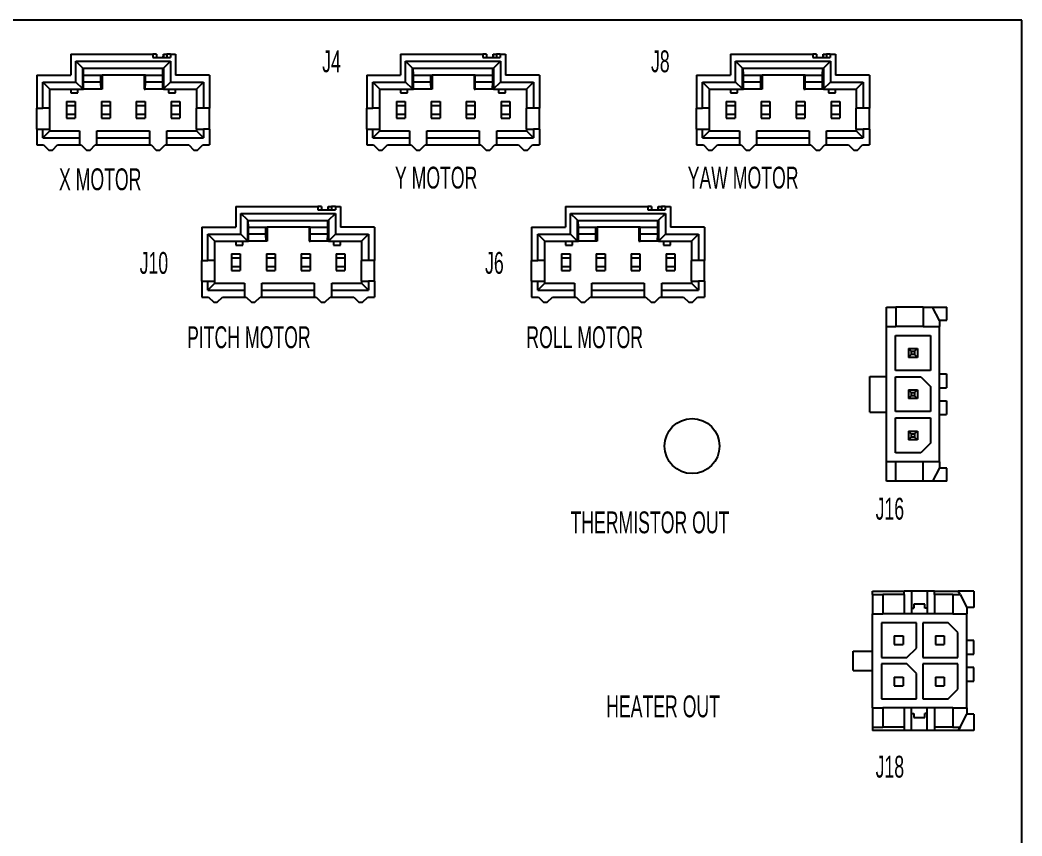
# Model space of a CAD drawing. Header units: millimetres. Extents: x 136 to 282, y 74 to 207.
# Drawn here: x 208.8 to 281.7, y 147.3 to 206.7 of the extents above; entities that cross this region are included whole.
import ezdxf

# ---------------------------------------------------------------- set-up
doc = ezdxf.new("R2010")
doc.units = ezdxf.units.MM
doc.styles.add('SLDTEXTSTYLE0', font='TXT', dxfattribs={"width": 0.605})

msp = doc.modelspace()

# ---------------------------------------------------------------- linework, layer by layer
at = {"color": 7, "linetype": 'Continuous', "lineweight": 25}
for p, q in [((281.69, 206.664), (141.99, 206.664)), ((281.69, 79.664), (281.69, 206.664)), ((212.49, 204.184), (212.49, 202.664)), ((212.49, 204.184), (218.47, 204.184)), ((218.47, 204.184), (218.47, 203.934)), ((218.738, 204.184), (218.47, 204.184)), ((218.738, 204.184), (218.738, 203.934)), ((219.222, 203.934), (219.229, 204.184)), ((219.229, 204.184), (219.229, 203.934)), ((219.229, 204.184), (219.472, 204.184)), ((219.472, 204.184), (219.472, 203.934)), ((219.74, 204.184), (219.472, 204.184)), ((219.74, 204.184), (219.74, 203.934)), ((219.74, 204.184), (220.12, 204.184)), ((220.12, 204.184), (220.12, 202.664)), ((236.49, 204.184), (236.49, 202.664)), ((236.49, 204.184), (242.47, 204.184)), ((242.47, 204.184), (242.47, 203.934)), ((242.738, 204.184), (242.47, 204.184)), ((242.738, 204.184), (242.738, 203.934)), ((243.222, 203.934), (243.229, 204.184)), ((243.229, 204.184), (243.229, 203.934)), ((243.229, 204.184), (243.472, 204.184)), ((243.472, 204.184), (243.472, 203.934)), ((243.74, 204.184), (243.472, 204.184)), ((243.74, 204.184), (243.74, 203.934)), ((243.74, 204.184), (244.12, 204.184)), ((244.12, 204.184), (244.12, 202.664)), ((260.49, 204.184), (260.49, 202.664)), ((260.49, 204.184), (266.47, 204.184)), ((266.47, 204.184), (266.47, 203.934)), ((266.738, 204.184), (266.47, 204.184)), ((266.738, 204.184), (266.738, 203.934)), ((267.222, 203.934), (267.229, 204.184)), ((267.229, 204.184), (267.229, 203.934)), ((267.229, 204.184), (267.472, 204.184)), ((267.472, 204.184), (267.472, 203.934)), ((267.74, 204.184), (267.472, 204.184)), ((267.74, 204.184), (267.74, 203.934)), ((267.74, 204.184), (268.12, 204.184)), ((268.12, 204.184), (268.12, 202.664)), ((212.854, 203.674), (219.756, 203.674)), ((213.364, 203.173), (212.854, 203.674)), ((212.854, 202.154), (212.854, 203.674)), ((218.47, 203.934), (219.74, 203.934)), ((219.246, 203.173), (219.756, 203.674)), ((219.756, 203.674), (219.756, 202.154)), ((236.854, 203.674), (243.756, 203.674)), ((237.364, 203.173), (236.854, 203.674)), ((236.854, 202.154), (236.854, 203.674)), ((242.47, 203.934), (243.74, 203.934)), ((243.246, 203.173), (243.756, 203.674)), ((243.756, 203.674), (243.756, 202.154)), ((260.854, 203.674), (267.756, 203.674)), ((261.364, 203.173), (260.854, 203.674)), ((260.854, 202.154), (260.854, 203.674)), ((266.47, 203.934), (267.74, 203.934)), ((267.246, 203.173), (267.756, 203.674)), ((267.756, 203.674), (267.756, 202.154)), ((210.02, 202.664), (212.49, 202.664)), ((210.02, 202.664), (210.02, 200.254)), ((213.364, 203.164), (213.364, 203.173)), ((213.364, 201.653), (213.364, 203.173)), ((213.364, 203.164), (219.246, 203.164)), ((213.421, 202.664), (213.408, 203.164)), ((213.421, 202.154), (213.421, 202.664)), ((213.421, 202.664), (214.691, 202.664)), ((214.691, 202.154), (214.691, 202.664)), ((214.691, 202.664), (214.78, 202.664)), ((214.78, 202.664), (214.78, 201.644)), ((217.83, 202.664), (214.78, 202.664)), ((217.83, 202.664), (217.83, 201.644)), ((217.919, 202.664), (217.83, 202.664)), ((217.919, 202.154), (217.919, 202.664)), ((217.919, 202.664), (219.189, 202.664)), ((219.189, 202.664), (219.202, 203.164)), ((219.189, 202.154), (219.189, 202.664)), ((219.246, 203.173), (219.246, 203.164)), ((219.246, 203.173), (219.246, 201.653)), ((222.59, 202.664), (220.12, 202.664)), ((222.59, 202.664), (222.59, 200.254)), ((234.02, 202.664), (236.49, 202.664)), ((234.02, 202.664), (234.02, 200.254)), ((237.364, 203.164), (237.364, 203.173)), ((237.364, 201.653), (237.364, 203.173)), ((237.364, 203.164), (243.246, 203.164)), ((237.421, 202.664), (237.408, 203.164)), ((237.421, 202.154), (237.421, 202.664)), ((237.421, 202.664), (238.691, 202.664)), ((238.691, 202.154), (238.691, 202.664)), ((238.691, 202.664), (238.78, 202.664)), ((238.78, 202.664), (238.78, 201.644)), ((241.83, 202.664), (238.78, 202.664)), ((241.83, 202.664), (241.83, 201.644)), ((241.919, 202.664), (241.83, 202.664)), ((241.919, 202.154), (241.919, 202.664)), ((241.919, 202.664), (243.189, 202.664)), ((243.189, 202.664), (243.202, 203.164)), ((243.189, 202.154), (243.189, 202.664)), ((243.246, 203.173), (243.246, 201.653)), ((243.246, 203.173), (243.246, 203.164)), ((246.59, 202.664), (244.12, 202.664)), ((246.59, 202.664), (246.59, 200.254)), ((258.02, 202.664), (258.02, 200.254)), ((258.02, 202.664), (260.49, 202.664)), ((261.364, 203.164), (261.364, 203.173)), ((261.364, 201.653), (261.364, 203.173)), ((261.364, 203.164), (267.246, 203.164)), ((261.421, 202.664), (261.408, 203.164)), ((261.421, 202.154), (261.421, 202.664)), ((261.421, 202.664), (262.691, 202.664)), ((262.691, 202.154), (262.691, 202.664)), ((262.691, 202.664), (262.78, 202.664)), ((262.78, 202.664), (262.78, 201.644)), ((265.83, 202.664), (262.78, 202.664)), ((265.83, 202.664), (265.83, 201.644)), ((265.919, 202.664), (265.83, 202.664)), ((265.919, 202.154), (265.919, 202.664)), ((265.919, 202.664), (267.189, 202.664)), ((267.189, 202.664), (267.202, 203.164)), ((267.189, 202.154), (267.189, 202.664)), ((267.246, 203.173), (267.246, 203.164)), ((267.246, 203.173), (267.246, 201.653)), ((270.59, 202.664), (268.12, 202.664)), ((270.59, 202.664), (270.59, 200.254)), ((210.46, 200.254), (210.46, 202.154)), ((210.97, 201.644), (210.46, 202.154)), ((210.46, 202.154), (212.854, 202.154)), ((213.364, 201.653), (212.854, 202.154)), ((213.43, 201.644), (213.421, 202.154)), ((214.691, 202.154), (213.421, 202.154)), ((214.7, 201.644), (214.691, 202.154)), ((217.91, 201.644), (217.919, 202.154)), ((219.189, 202.154), (217.919, 202.154)), ((219.18, 201.644), (219.189, 202.154)), ((219.246, 201.653), (219.756, 202.154)), ((219.756, 202.154), (222.15, 202.154)), ((221.64, 201.644), (222.15, 202.154)), ((222.15, 202.154), (222.15, 200.254)), ((234.46, 200.254), (234.46, 202.154)), ((234.97, 201.644), (234.46, 202.154)), ((234.46, 202.154), (236.854, 202.154)), ((237.364, 201.653), (236.854, 202.154)), ((237.43, 201.644), (237.421, 202.154)), ((238.691, 202.154), (237.421, 202.154)), ((238.7, 201.644), (238.691, 202.154)), ((241.91, 201.644), (241.919, 202.154)), ((243.189, 202.154), (241.919, 202.154)), ((243.18, 201.644), (243.189, 202.154)), ((243.246, 201.653), (243.756, 202.154)), ((243.756, 202.154), (246.15, 202.154)), ((245.64, 201.644), (246.15, 202.154)), ((246.15, 202.154), (246.15, 200.254)), ((258.46, 202.154), (260.854, 202.154)), ((258.97, 201.644), (258.46, 202.154)), ((258.46, 200.254), (258.46, 202.154)), ((261.364, 201.653), (260.854, 202.154)), ((261.43, 201.644), (261.421, 202.154)), ((262.691, 202.154), (261.421, 202.154)), ((262.7, 201.644), (262.691, 202.154)), ((265.91, 201.644), (265.919, 202.154)), ((267.189, 202.154), (265.919, 202.154)), ((267.18, 201.644), (267.189, 202.154)), ((267.246, 201.653), (267.756, 202.154)), ((267.756, 202.154), (270.15, 202.154)), ((269.64, 201.644), (270.15, 202.154)), ((270.15, 202.154), (270.15, 200.254)), ((210.97, 200.254), (210.97, 201.644)), ((210.97, 201.644), (212.49, 201.644)), ((212.49, 201.644), (213, 201.644)), ((212.49, 201.644), (212.49, 201.364)), ((212.49, 201.364), (213, 201.364)), ((213, 201.644), (213.364, 201.644)), ((213, 201.364), (213, 201.644)), ((213.364, 201.653), (213.364, 201.644)), ((213.364, 201.644), (213.43, 201.644)), ((214.7, 201.644), (213.43, 201.644)), ((214.78, 201.644), (214.7, 201.644)), ((217.83, 201.644), (217.91, 201.644)), ((219.18, 201.644), (217.91, 201.644)), ((219.246, 201.644), (219.18, 201.644)), ((219.246, 201.644), (219.246, 201.653)), ((219.246, 201.644), (219.61, 201.644)), ((219.61, 201.644), (220.12, 201.644)), ((219.61, 201.644), (219.61, 201.364)), ((219.61, 201.364), (220.12, 201.364)), ((220.12, 201.644), (221.64, 201.644)), ((220.12, 201.364), (220.12, 201.644)), ((221.64, 201.644), (221.64, 200.254)), ((234.97, 200.254), (234.97, 201.644)), ((234.97, 201.644), (236.49, 201.644)), ((236.49, 201.644), (237, 201.644)), ((236.49, 201.644), (236.49, 201.364)), ((236.49, 201.364), (237, 201.364)), ((237, 201.644), (237.364, 201.644)), ((237, 201.364), (237, 201.644)), ((237.364, 201.653), (237.364, 201.644)), ((237.364, 201.644), (237.43, 201.644)), ((238.7, 201.644), (237.43, 201.644)), ((238.78, 201.644), (238.7, 201.644)), ((241.83, 201.644), (241.91, 201.644)), ((243.18, 201.644), (241.91, 201.644)), ((243.246, 201.644), (243.18, 201.644)), ((243.246, 201.644), (243.246, 201.653)), ((243.246, 201.644), (243.61, 201.644)), ((243.61, 201.644), (244.12, 201.644)), ((243.61, 201.644), (243.61, 201.364)), ((243.61, 201.364), (244.12, 201.364)), ((244.12, 201.644), (245.64, 201.644)), ((244.12, 201.364), (244.12, 201.644)), ((245.64, 201.644), (245.64, 200.254)), ((258.97, 201.644), (260.49, 201.644)), ((258.97, 200.254), (258.97, 201.644)), ((260.49, 201.644), (261, 201.644)), ((260.49, 201.644), (260.49, 201.364)), ((260.49, 201.364), (261, 201.364)), ((261, 201.644), (261.364, 201.644)), ((261, 201.364), (261, 201.644)), ((261.364, 201.653), (261.364, 201.644)), ((261.364, 201.644), (261.43, 201.644)), ((262.7, 201.644), (261.43, 201.644)), ((262.78, 201.644), (262.7, 201.644)), ((265.83, 201.644), (265.91, 201.644)), ((267.18, 201.644), (265.91, 201.644)), ((267.246, 201.644), (267.18, 201.644)), ((267.246, 201.644), (267.246, 201.653)), ((267.246, 201.644), (267.61, 201.644)), ((267.61, 201.644), (268.12, 201.644)), ((267.61, 201.644), (267.61, 201.364)), ((267.61, 201.364), (268.12, 201.364)), ((268.12, 201.644), (269.64, 201.644)), ((268.12, 201.364), (268.12, 201.644)), ((269.64, 201.644), (269.64, 200.254)), ((212.183, 200.734), (212.818, 200.734)), ((212.183, 200.734), (212.183, 200.444)), ((212.183, 200.444), (212.183, 199.804)), ((212.183, 200.444), (212.818, 200.444)), ((212.818, 200.734), (212.818, 200.444)), ((212.818, 200.444), (212.818, 199.804)), ((214.723, 200.734), (215.358, 200.734)), ((214.723, 200.734), (214.723, 200.444)), ((214.723, 200.444), (214.723, 199.804)), ((214.723, 200.444), (215.358, 200.444)), ((215.358, 200.734), (215.358, 200.444)), ((215.358, 200.444), (215.358, 199.804)), ((217.263, 200.734), (217.898, 200.734)), ((217.263, 200.734), (217.263, 200.444)), ((217.263, 200.444), (217.898, 200.444)), ((217.263, 200.444), (217.263, 199.804)), ((217.898, 200.734), (217.898, 200.444)), ((217.898, 200.444), (217.898, 199.804)), ((219.803, 200.734), (220.438, 200.734)), ((219.803, 200.734), (219.803, 200.444)), ((219.803, 200.444), (220.438, 200.444)), ((219.803, 200.444), (219.803, 199.804)), ((220.438, 200.734), (220.438, 200.444)), ((220.438, 200.444), (220.438, 199.804)), ((236.183, 200.734), (236.818, 200.734)), ((236.183, 200.734), (236.183, 200.444)), ((236.183, 200.444), (236.183, 199.804)), ((236.183, 200.444), (236.818, 200.444)), ((236.818, 200.734), (236.818, 200.444)), ((236.818, 200.444), (236.818, 199.804)), ((238.723, 200.734), (239.358, 200.734)), ((238.723, 200.734), (238.723, 200.444)), ((238.723, 200.444), (239.358, 200.444)), ((238.723, 200.444), (238.723, 199.804)), ((239.358, 200.734), (239.358, 200.444)), ((239.358, 200.444), (239.358, 199.804)), ((241.263, 200.734), (241.898, 200.734)), ((241.263, 200.734), (241.263, 200.444)), ((241.263, 200.444), (241.263, 199.804)), ((241.263, 200.444), (241.898, 200.444)), ((241.898, 200.734), (241.898, 200.444)), ((241.898, 200.444), (241.898, 199.804)), ((243.803, 200.734), (244.438, 200.734)), ((243.803, 200.734), (243.803, 200.444)), ((243.803, 200.444), (243.803, 199.804)), ((243.803, 200.444), (244.438, 200.444)), ((244.438, 200.734), (244.438, 200.444)), ((244.438, 200.444), (244.438, 199.804)), ((260.183, 200.734), (260.818, 200.734)), ((260.183, 200.734), (260.183, 200.444)), ((260.183, 200.444), (260.183, 199.804)), ((260.183, 200.444), (260.818, 200.444)), ((260.818, 200.734), (260.818, 200.444)), ((260.818, 200.444), (260.818, 199.804)), ((262.723, 200.734), (263.358, 200.734)), ((262.723, 200.734), (262.723, 200.444)), ((262.723, 200.444), (262.723, 199.804)), ((262.723, 200.444), (263.358, 200.444)), ((263.358, 200.734), (263.358, 200.444)), ((263.358, 200.444), (263.358, 199.804)), ((265.263, 200.734), (265.898, 200.734)), ((265.263, 200.734), (265.263, 200.444)), ((265.263, 200.444), (265.263, 199.804)), ((265.263, 200.444), (265.898, 200.444)), ((265.898, 200.734), (265.898, 200.444)), ((265.898, 200.444), (265.898, 199.804)), ((267.803, 200.734), (268.438, 200.734)), ((267.803, 200.734), (267.803, 200.444)), ((267.803, 200.444), (267.803, 199.804)), ((267.803, 200.444), (268.438, 200.444)), ((268.438, 200.734), (268.438, 200.444)), ((268.438, 200.444), (268.438, 199.804)), ((210.02, 200.254), (210.46, 200.254)), ((210.02, 198.734), (210.02, 200.254)), ((210.97, 200.254), (210.46, 200.254)), ((210.97, 198.734), (210.97, 200.254)), ((212.183, 199.804), (212.818, 199.804)), ((212.183, 199.804), (212.183, 199.515)), ((212.818, 199.804), (212.818, 199.515)), ((214.723, 199.804), (215.358, 199.804)), ((214.723, 199.804), (214.723, 199.515)), ((215.358, 199.804), (215.358, 199.515)), ((217.263, 199.804), (217.898, 199.804)), ((217.263, 199.804), (217.263, 199.515)), ((217.898, 199.804), (217.898, 199.515)), ((219.803, 199.804), (220.438, 199.804)), ((219.803, 199.804), (219.803, 199.515)), ((220.438, 199.804), (220.438, 199.515)), ((222.15, 200.254), (221.64, 200.254)), ((221.64, 198.734), (221.64, 200.254)), ((222.59, 200.254), (222.15, 200.254)), ((222.59, 198.734), (222.59, 200.254)), ((234.02, 200.254), (234.46, 200.254)), ((234.02, 198.734), (234.02, 200.254)), ((234.97, 200.254), (234.46, 200.254)), ((234.97, 198.734), (234.97, 200.254)), ((236.183, 199.804), (236.818, 199.804)), ((236.183, 199.804), (236.183, 199.515)), ((236.818, 199.804), (236.818, 199.515)), ((238.723, 199.804), (239.358, 199.804)), ((238.723, 199.804), (238.723, 199.515)), ((239.358, 199.804), (239.358, 199.515)), ((241.263, 199.804), (241.898, 199.804)), ((241.263, 199.804), (241.263, 199.515)), ((241.898, 199.804), (241.898, 199.515)), ((243.803, 199.804), (244.438, 199.804)), ((243.803, 199.804), (243.803, 199.515)), ((244.438, 199.804), (244.438, 199.515)), ((246.15, 200.254), (245.64, 200.254)), ((245.64, 198.734), (245.64, 200.254)), ((246.59, 200.254), (246.15, 200.254)), ((246.59, 198.734), (246.59, 200.254)), ((258.02, 200.254), (258.46, 200.254)), ((258.02, 198.734), (258.02, 200.254)), ((258.97, 200.254), (258.46, 200.254)), ((258.97, 198.734), (258.97, 200.254)), ((260.183, 199.804), (260.818, 199.804)), ((260.183, 199.804), (260.183, 199.515)), ((260.818, 199.804), (260.818, 199.515)), ((262.723, 199.804), (263.358, 199.804)), ((262.723, 199.804), (262.723, 199.515)), ((263.358, 199.804), (263.358, 199.515)), ((265.263, 199.804), (265.898, 199.804)), ((265.263, 199.804), (265.263, 199.515)), ((265.898, 199.804), (265.898, 199.515)), ((267.803, 199.804), (268.438, 199.804)), ((267.803, 199.804), (267.803, 199.515)), ((268.438, 199.804), (268.438, 199.515)), ((270.15, 200.254), (269.64, 200.254)), ((269.64, 198.734), (269.64, 200.254)), ((270.59, 200.254), (270.15, 200.254)), ((270.59, 198.734), (270.59, 200.254)), ((212.183, 199.515), (212.818, 199.515)), ((214.723, 199.515), (215.358, 199.515)), ((217.263, 199.515), (217.898, 199.515)), ((219.803, 199.515), (220.438, 199.515)), ((236.183, 199.515), (236.818, 199.515)), ((238.723, 199.515), (239.358, 199.515)), ((241.263, 199.515), (241.898, 199.515)), ((243.803, 199.515), (244.438, 199.515)), ((260.183, 199.515), (260.818, 199.515)), ((262.723, 199.515), (263.358, 199.515)), ((265.263, 199.515), (265.898, 199.515)), ((267.803, 199.515), (268.438, 199.515)), ((210.02, 198.734), (210.46, 198.734)), ((210.02, 198.734), (210.02, 197.584)), ((210.46, 198.734), (210.97, 198.734)), ((210.46, 198.094), (210.46, 198.734)), ((210.97, 198.604), (210.46, 198.094)), ((210.97, 198.604), (210.97, 198.734)), ((210.97, 198.604), (213.13, 198.604)), ((213.13, 198.604), (213.13, 198.094)), ((214.4, 198.094), (214.4, 198.604)), ((214.4, 198.604), (218.21, 198.604)), ((218.21, 198.604), (218.21, 198.094)), ((219.48, 198.094), (219.48, 198.604)), ((219.48, 198.604), (221.64, 198.604)), ((221.64, 198.734), (221.64, 198.604)), ((221.64, 198.734), (222.15, 198.734)), ((221.64, 198.604), (222.15, 198.094)), ((222.15, 198.734), (222.15, 198.094)), ((222.59, 198.734), (222.15, 198.734)), ((222.59, 198.734), (222.59, 197.584)), ((234.02, 198.734), (234.02, 197.584)), ((234.02, 198.734), (234.46, 198.734)), ((234.46, 198.094), (234.46, 198.734)), ((234.46, 198.734), (234.97, 198.734)), ((234.97, 198.604), (234.46, 198.094)), ((234.97, 198.604), (234.97, 198.734)), ((234.97, 198.604), (237.13, 198.604)), ((237.13, 198.604), (237.13, 198.094)), ((238.4, 198.094), (238.4, 198.604)), ((238.4, 198.604), (242.21, 198.604)), ((242.21, 198.604), (242.21, 198.094)), ((243.48, 198.604), (245.64, 198.604)), ((243.48, 198.094), (243.48, 198.604)), ((245.64, 198.734), (245.64, 198.604)), ((245.64, 198.734), (246.15, 198.734)), ((245.64, 198.604), (246.15, 198.094)), ((246.15, 198.734), (246.15, 198.094)), ((246.59, 198.734), (246.15, 198.734)), ((246.59, 198.734), (246.59, 197.584)), ((258.02, 198.734), (258.02, 197.584)), ((258.02, 198.734), (258.46, 198.734)), ((258.46, 198.734), (258.97, 198.734)), ((258.46, 198.094), (258.46, 198.734)), ((258.97, 198.604), (258.46, 198.094)), ((258.97, 198.604), (258.97, 198.734)), ((258.97, 198.604), (261.13, 198.604)), ((261.13, 198.604), (261.13, 198.094)), ((262.4, 198.094), (262.4, 198.604)), ((262.4, 198.604), (266.21, 198.604)), ((266.21, 198.604), (266.21, 198.094)), ((267.48, 198.094), (267.48, 198.604)), ((267.48, 198.604), (269.64, 198.604)), ((269.64, 198.734), (269.64, 198.604)), ((269.64, 198.734), (270.15, 198.734)), ((269.64, 198.604), (270.15, 198.094)), ((270.15, 198.734), (270.15, 198.094)), ((270.59, 198.734), (270.15, 198.734)), ((270.59, 198.734), (270.59, 197.584)), ((210.02, 197.584), (210.515, 197.584)), ((210.46, 198.094), (213.13, 198.094)), ((210.515, 197.584), (210.895, 197.204)), ((211.155, 197.204), (211.535, 197.584)), ((211.535, 197.584), (213.13, 197.584)), ((213.13, 198.094), (213.13, 197.584)), ((213.13, 197.584), (213.255, 197.584)), ((213.255, 197.584), (213.635, 197.204)), ((213.895, 197.204), (214.275, 197.584)), ((214.275, 197.584), (214.4, 197.584)), ((214.4, 198.094), (218.21, 198.094)), ((214.4, 197.584), (214.4, 198.094)), ((214.4, 197.584), (218.21, 197.584)), ((218.21, 198.094), (218.21, 197.584)), ((218.21, 197.584), (218.335, 197.584)), ((218.335, 197.584), (218.715, 197.204)), ((218.975, 197.204), (219.355, 197.584)), ((219.355, 197.584), (219.48, 197.584)), ((219.48, 197.584), (219.48, 198.094)), ((219.48, 198.094), (222.15, 198.094)), ((219.48, 197.584), (221.075, 197.584)), ((221.075, 197.584), (221.455, 197.204)), ((221.715, 197.204), (222.095, 197.584)), ((222.095, 197.584), (222.59, 197.584)), ((234.02, 197.584), (234.515, 197.584)), ((234.46, 198.094), (237.13, 198.094)), ((234.515, 197.584), (234.895, 197.204)), ((235.155, 197.204), (235.535, 197.584)), ((235.535, 197.584), (237.13, 197.584)), ((237.13, 198.094), (237.13, 197.584)), ((237.13, 197.584), (237.255, 197.584)), ((237.255, 197.584), (237.635, 197.204)), ((237.895, 197.204), (238.275, 197.584)), ((238.275, 197.584), (238.4, 197.584)), ((238.4, 198.094), (242.21, 198.094)), ((238.4, 197.584), (238.4, 198.094)), ((238.4, 197.584), (242.21, 197.584)), ((242.21, 198.094), (242.21, 197.584)), ((242.21, 197.584), (242.335, 197.584)), ((242.335, 197.584), (242.715, 197.204)), ((242.975, 197.204), (243.355, 197.584)), ((243.355, 197.584), (243.48, 197.584)), ((243.48, 198.094), (246.15, 198.094)), ((243.48, 197.584), (243.48, 198.094)), ((243.48, 197.584), (245.075, 197.584)), ((245.075, 197.584), (245.455, 197.204)), ((245.715, 197.204), (246.095, 197.584)), ((246.095, 197.584), (246.59, 197.584)), ((258.02, 197.584), (258.515, 197.584)), ((258.46, 198.094), (261.13, 198.094)), ((258.515, 197.584), (258.895, 197.204)), ((259.155, 197.204), (259.535, 197.584)), ((259.535, 197.584), (261.13, 197.584)), ((261.13, 198.094), (261.13, 197.584)), ((261.13, 197.584), (261.255, 197.584)), ((261.255, 197.584), (261.635, 197.204)), ((261.895, 197.204), (262.275, 197.584)), ((262.275, 197.584), (262.4, 197.584)), ((262.4, 198.094), (266.21, 198.094)), ((262.4, 197.584), (262.4, 198.094)), ((262.4, 197.584), (266.21, 197.584)), ((266.21, 198.094), (266.21, 197.584)), ((266.21, 197.584), (266.335, 197.584)), ((266.335, 197.584), (266.715, 197.204)), ((266.975, 197.204), (267.355, 197.584)), ((267.355, 197.584), (267.48, 197.584)), ((267.48, 198.094), (270.15, 198.094)), ((267.48, 197.584), (267.48, 198.094)), ((267.48, 197.584), (269.075, 197.584)), ((269.075, 197.584), (269.455, 197.204)), ((269.715, 197.204), (270.095, 197.584)), ((270.095, 197.584), (270.59, 197.584)), ((210.895, 197.204), (211.155, 197.204)), ((213.635, 197.204), (213.895, 197.204)), ((218.715, 197.204), (218.975, 197.204)), ((221.455, 197.204), (221.715, 197.204)), ((234.895, 197.204), (235.155, 197.204)), ((237.635, 197.204), (237.895, 197.204)), ((242.715, 197.204), (242.975, 197.204)), ((245.455, 197.204), (245.715, 197.204)), ((258.895, 197.204), (259.155, 197.204)), ((261.635, 197.204), (261.895, 197.204)), ((266.715, 197.204), (266.975, 197.204)), ((269.455, 197.204), (269.715, 197.204)), ((224.49, 193.104), (224.49, 191.584)), ((224.49, 193.104), (230.47, 193.104)), ((224.854, 192.594), (231.756, 192.594)), ((224.854, 191.074), (224.854, 192.594)), ((225.364, 192.093), (224.854, 192.594)), ((230.47, 193.104), (230.47, 192.854)), ((230.738, 193.104), (230.47, 193.104)), ((230.47, 192.854), (231.74, 192.854)), ((230.738, 193.104), (230.738, 192.854)), ((231.222, 192.854), (231.229, 193.104)), ((231.229, 193.104), (231.229, 192.854)), ((231.229, 193.104), (231.472, 193.104)), ((231.246, 192.093), (231.756, 192.594)), ((231.472, 193.104), (231.472, 192.854)), ((231.74, 193.104), (231.472, 193.104)), ((231.74, 193.104), (231.74, 192.854)), ((231.74, 193.104), (232.12, 193.104)), ((231.756, 192.594), (231.756, 191.074)), ((232.12, 193.104), (232.12, 191.584)), ((248.49, 193.104), (248.49, 191.584)), ((248.49, 193.104), (254.47, 193.104)), ((248.854, 192.594), (255.756, 192.594)), ((248.854, 191.074), (248.854, 192.594)), ((249.364, 192.093), (248.854, 192.594)), ((254.47, 193.104), (254.47, 192.854)), ((254.738, 193.104), (254.47, 193.104)), ((254.47, 192.854), (255.74, 192.854)), ((254.738, 193.104), (254.738, 192.854)), ((255.222, 192.854), (255.229, 193.104)), ((255.229, 193.104), (255.229, 192.854)), ((255.229, 193.104), (255.472, 193.104)), ((255.246, 192.093), (255.756, 192.594)), ((255.472, 193.104), (255.472, 192.854)), ((255.74, 193.104), (255.472, 193.104)), ((255.74, 193.104), (255.74, 192.854)), ((255.74, 193.104), (256.12, 193.104)), ((255.756, 192.594), (255.756, 191.074)), ((256.12, 193.104), (256.12, 191.584)), ((225.364, 190.573), (225.364, 192.093)), ((225.364, 192.084), (225.364, 192.093)), ((225.364, 192.084), (231.246, 192.084)), ((225.421, 191.584), (225.408, 192.084)), ((231.189, 191.584), (231.202, 192.084)), ((231.246, 192.093), (231.246, 192.084)), ((231.246, 192.093), (231.246, 190.573)), ((249.364, 192.084), (249.364, 192.093)), ((249.364, 190.573), (249.364, 192.093)), ((249.364, 192.084), (255.246, 192.084)), ((249.421, 191.584), (249.408, 192.084)), ((255.189, 191.584), (255.202, 192.084)), ((255.246, 192.093), (255.246, 192.084)), ((255.246, 192.093), (255.246, 190.573)), ((222.02, 191.584), (224.49, 191.584)), ((222.02, 191.584), (222.02, 189.174)), ((222.46, 191.074), (224.854, 191.074)), ((222.97, 190.564), (222.46, 191.074)), ((222.46, 189.174), (222.46, 191.074)), ((225.364, 190.573), (224.854, 191.074)), ((225.421, 191.074), (225.421, 191.584)), ((225.421, 191.584), (226.691, 191.584)), ((225.43, 190.564), (225.421, 191.074)), ((226.691, 191.074), (225.421, 191.074)), ((226.691, 191.074), (226.691, 191.584)), ((226.691, 191.584), (226.78, 191.584)), ((226.7, 190.564), (226.691, 191.074)), ((226.78, 191.584), (226.78, 190.564)), ((229.83, 191.584), (226.78, 191.584)), ((229.83, 191.584), (229.83, 190.564)), ((229.919, 191.584), (229.83, 191.584)), ((229.91, 190.564), (229.919, 191.074)), ((229.919, 191.074), (229.919, 191.584)), ((229.919, 191.584), (231.189, 191.584)), ((231.189, 191.074), (229.919, 191.074)), ((231.18, 190.564), (231.189, 191.074)), ((231.189, 191.074), (231.189, 191.584)), ((231.246, 190.573), (231.756, 191.074)), ((231.756, 191.074), (234.15, 191.074)), ((234.59, 191.584), (232.12, 191.584)), ((233.64, 190.564), (234.15, 191.074)), ((234.15, 191.074), (234.15, 189.174)), ((234.59, 191.584), (234.59, 189.174)), ((246.02, 191.584), (248.49, 191.584)), ((246.02, 191.584), (246.02, 189.174)), ((246.46, 189.174), (246.46, 191.074)), ((246.97, 190.564), (246.46, 191.074)), ((246.46, 191.074), (248.854, 191.074)), ((249.364, 190.573), (248.854, 191.074)), ((249.421, 191.074), (249.421, 191.584)), ((249.421, 191.584), (250.691, 191.584)), ((249.43, 190.564), (249.421, 191.074)), ((250.691, 191.074), (249.421, 191.074)), ((250.691, 191.074), (250.691, 191.584)), ((250.691, 191.584), (250.78, 191.584)), ((250.7, 190.564), (250.691, 191.074)), ((250.78, 191.584), (250.78, 190.564)), ((253.83, 191.584), (250.78, 191.584)), ((253.83, 191.584), (253.83, 190.564)), ((253.919, 191.584), (253.83, 191.584)), ((253.91, 190.564), (253.919, 191.074)), ((253.919, 191.074), (253.919, 191.584)), ((253.919, 191.584), (255.189, 191.584)), ((255.189, 191.074), (253.919, 191.074)), ((255.18, 190.564), (255.189, 191.074)), ((255.189, 191.074), (255.189, 191.584)), ((255.246, 190.573), (255.756, 191.074)), ((255.756, 191.074), (258.15, 191.074)), ((258.59, 191.584), (256.12, 191.584)), ((257.64, 190.564), (258.15, 191.074)), ((258.15, 191.074), (258.15, 189.174)), ((258.59, 191.584), (258.59, 189.174)), ((222.97, 190.564), (224.49, 190.564)), ((222.97, 189.174), (222.97, 190.564)), ((224.49, 190.564), (225, 190.564)), ((224.49, 190.564), (224.49, 190.284)), ((224.49, 190.284), (225, 190.284)), ((225, 190.564), (225.364, 190.564)), ((225, 190.284), (225, 190.564)), ((225.364, 190.573), (225.364, 190.564)), ((225.364, 190.564), (225.43, 190.564)), ((226.7, 190.564), (225.43, 190.564)), ((226.78, 190.564), (226.7, 190.564)), ((229.83, 190.564), (229.91, 190.564)), ((231.18, 190.564), (229.91, 190.564)), ((231.246, 190.564), (231.18, 190.564)), ((231.246, 190.564), (231.246, 190.573)), ((231.246, 190.564), (231.61, 190.564)), ((231.61, 190.564), (232.12, 190.564)), ((231.61, 190.564), (231.61, 190.284)), ((231.61, 190.284), (232.12, 190.284)), ((232.12, 190.564), (233.64, 190.564)), ((232.12, 190.284), (232.12, 190.564)), ((233.64, 190.564), (233.64, 189.174)), ((246.97, 189.174), (246.97, 190.564)), ((246.97, 190.564), (248.49, 190.564)), ((248.49, 190.564), (249, 190.564)), ((248.49, 190.564), (248.49, 190.284)), ((248.49, 190.284), (249, 190.284)), ((249, 190.564), (249.364, 190.564)), ((249, 190.284), (249, 190.564)), ((249.364, 190.573), (249.364, 190.564)), ((249.364, 190.564), (249.43, 190.564)), ((250.7, 190.564), (249.43, 190.564)), ((250.78, 190.564), (250.7, 190.564)), ((253.83, 190.564), (253.91, 190.564)), ((255.18, 190.564), (253.91, 190.564)), ((255.246, 190.564), (255.18, 190.564)), ((255.246, 190.564), (255.246, 190.573)), ((255.246, 190.564), (255.61, 190.564)), ((255.61, 190.564), (256.12, 190.564)), ((255.61, 190.564), (255.61, 190.284)), ((255.61, 190.284), (256.12, 190.284)), ((256.12, 190.564), (257.64, 190.564)), ((256.12, 190.284), (256.12, 190.564)), ((257.64, 190.564), (257.64, 189.174)), ((224.183, 189.654), (224.818, 189.654)), ((224.183, 189.654), (224.183, 189.364)), ((224.818, 189.654), (224.818, 189.364)), ((226.723, 189.654), (227.358, 189.654)), ((226.723, 189.654), (226.723, 189.364)), ((227.358, 189.654), (227.358, 189.364)), ((229.263, 189.654), (229.898, 189.654)), ((229.263, 189.654), (229.263, 189.364)), ((229.898, 189.654), (229.898, 189.364)), ((231.803, 189.654), (232.438, 189.654)), ((231.803, 189.654), (231.803, 189.364)), ((232.438, 189.654), (232.438, 189.364)), ((248.183, 189.654), (248.818, 189.654)), ((248.183, 189.654), (248.183, 189.364)), ((248.818, 189.654), (248.818, 189.364)), ((250.723, 189.654), (251.358, 189.654)), ((250.723, 189.654), (250.723, 189.364)), ((251.358, 189.654), (251.358, 189.364)), ((253.263, 189.654), (253.898, 189.654)), ((253.263, 189.654), (253.263, 189.364)), ((253.898, 189.654), (253.898, 189.364)), ((255.803, 189.654), (256.438, 189.654)), ((255.803, 189.654), (255.803, 189.364)), ((256.438, 189.654), (256.438, 189.364)), ((222.02, 189.174), (222.46, 189.174)), ((222.02, 187.654), (222.02, 189.174)), ((222.97, 189.174), (222.46, 189.174)), ((222.97, 187.654), (222.97, 189.174)), ((224.183, 189.364), (224.183, 188.724)), ((224.183, 189.364), (224.818, 189.364)), ((224.818, 189.364), (224.818, 188.724)), ((226.723, 189.364), (226.723, 188.724)), ((226.723, 189.364), (227.358, 189.364)), ((227.358, 189.364), (227.358, 188.724)), ((229.263, 189.364), (229.263, 188.724)), ((229.263, 189.364), (229.898, 189.364)), ((229.898, 189.364), (229.898, 188.724)), ((231.803, 189.364), (232.438, 189.364)), ((231.803, 189.364), (231.803, 188.724)), ((232.438, 189.364), (232.438, 188.724)), ((234.15, 189.174), (233.64, 189.174)), ((233.64, 187.654), (233.64, 189.174)), ((234.59, 189.174), (234.15, 189.174)), ((234.59, 187.654), (234.59, 189.174)), ((246.02, 189.174), (246.46, 189.174)), ((246.02, 187.654), (246.02, 189.174)), ((246.97, 189.174), (246.46, 189.174)), ((246.97, 187.654), (246.97, 189.174)), ((248.183, 189.364), (248.183, 188.724)), ((248.183, 189.364), (248.818, 189.364)), ((248.818, 189.364), (248.818, 188.724)), ((250.723, 189.364), (250.723, 188.724)), ((250.723, 189.364), (251.358, 189.364)), ((251.358, 189.364), (251.358, 188.724)), ((253.263, 189.364), (253.263, 188.724)), ((253.263, 189.364), (253.898, 189.364)), ((253.898, 189.364), (253.898, 188.724)), ((255.803, 189.364), (256.438, 189.364)), ((255.803, 189.364), (255.803, 188.724)), ((256.438, 189.364), (256.438, 188.724)), ((258.15, 189.174), (257.64, 189.174)), ((257.64, 187.654), (257.64, 189.174)), ((258.59, 189.174), (258.15, 189.174)), ((258.59, 187.654), (258.59, 189.174)), ((224.183, 188.724), (224.818, 188.724)), ((224.183, 188.724), (224.183, 188.435)), ((224.183, 188.435), (224.818, 188.435)), ((224.818, 188.724), (224.818, 188.435)), ((226.723, 188.724), (227.358, 188.724)), ((226.723, 188.724), (226.723, 188.435)), ((226.723, 188.435), (227.358, 188.435)), ((227.358, 188.724), (227.358, 188.435)), ((229.263, 188.724), (229.898, 188.724)), ((229.263, 188.724), (229.263, 188.435)), ((229.263, 188.435), (229.898, 188.435)), ((229.898, 188.724), (229.898, 188.435)), ((231.803, 188.724), (232.438, 188.724)), ((231.803, 188.724), (231.803, 188.435)), ((231.803, 188.435), (232.438, 188.435)), ((232.438, 188.724), (232.438, 188.435)), ((248.183, 188.724), (248.818, 188.724)), ((248.183, 188.724), (248.183, 188.435)), ((248.183, 188.435), (248.818, 188.435)), ((248.818, 188.724), (248.818, 188.435)), ((250.723, 188.724), (251.358, 188.724)), ((250.723, 188.724), (250.723, 188.435)), ((250.723, 188.435), (251.358, 188.435)), ((251.358, 188.724), (251.358, 188.435)), ((253.263, 188.724), (253.898, 188.724)), ((253.263, 188.724), (253.263, 188.435)), ((253.263, 188.435), (253.898, 188.435)), ((253.898, 188.724), (253.898, 188.435)), ((255.803, 188.724), (256.438, 188.724)), ((255.803, 188.724), (255.803, 188.435)), ((255.803, 188.435), (256.438, 188.435)), ((256.438, 188.724), (256.438, 188.435)), ((222.02, 187.654), (222.46, 187.654)), ((222.02, 187.654), (222.02, 186.504)), ((222.46, 187.654), (222.97, 187.654)), ((222.46, 187.014), (222.46, 187.654)), ((222.97, 187.524), (222.46, 187.014)), ((222.97, 187.524), (222.97, 187.654)), ((222.97, 187.524), (225.13, 187.524)), ((225.13, 187.524), (225.13, 187.014)), ((226.4, 187.014), (226.4, 187.524)), ((226.4, 187.524), (230.21, 187.524)), ((230.21, 187.524), (230.21, 187.014)), ((231.48, 187.524), (233.64, 187.524)), ((231.48, 187.014), (231.48, 187.524)), ((233.64, 187.654), (234.15, 187.654)), ((233.64, 187.654), (233.64, 187.524)), ((233.64, 187.524), (234.15, 187.014)), ((234.15, 187.654), (234.15, 187.014)), ((234.59, 187.654), (234.15, 187.654)), ((234.59, 187.654), (234.59, 186.504)), ((246.02, 187.654), (246.46, 187.654)), ((246.02, 187.654), (246.02, 186.504)), ((246.46, 187.654), (246.97, 187.654)), ((246.46, 187.014), (246.46, 187.654)), ((246.97, 187.524), (246.46, 187.014)), ((246.97, 187.524), (246.97, 187.654)), ((246.97, 187.524), (249.13, 187.524)), ((249.13, 187.524), (249.13, 187.014)), ((250.4, 187.014), (250.4, 187.524)), ((250.4, 187.524), (254.21, 187.524)), ((254.21, 187.524), (254.21, 187.014)), ((255.48, 187.014), (255.48, 187.524)), ((255.48, 187.524), (257.64, 187.524)), ((257.64, 187.654), (258.15, 187.654)), ((257.64, 187.654), (257.64, 187.524)), ((257.64, 187.524), (258.15, 187.014)), ((258.15, 187.654), (258.15, 187.014)), ((258.59, 187.654), (258.15, 187.654)), ((258.59, 187.654), (258.59, 186.504)), ((222.46, 187.014), (225.13, 187.014)), ((225.13, 187.014), (225.13, 186.504)), ((226.4, 187.014), (230.21, 187.014)), ((226.4, 186.504), (226.4, 187.014)), ((230.21, 187.014), (230.21, 186.504)), ((231.48, 186.504), (231.48, 187.014)), ((231.48, 187.014), (234.15, 187.014)), ((246.46, 187.014), (249.13, 187.014)), ((249.13, 187.014), (249.13, 186.504)), ((250.4, 187.014), (254.21, 187.014)), ((250.4, 186.504), (250.4, 187.014)), ((254.21, 187.014), (254.21, 186.504)), ((255.48, 187.014), (258.15, 187.014)), ((255.48, 186.504), (255.48, 187.014)), ((222.02, 186.504), (222.515, 186.504)), ((222.515, 186.504), (222.895, 186.124)), ((222.895, 186.124), (223.155, 186.124)), ((223.155, 186.124), (223.535, 186.504)), ((223.535, 186.504), (225.13, 186.504)), ((225.13, 186.504), (225.255, 186.504)), ((225.255, 186.504), (225.635, 186.124)), ((225.635, 186.124), (225.895, 186.124)), ((225.895, 186.124), (226.275, 186.504)), ((226.275, 186.504), (226.4, 186.504)), ((226.4, 186.504), (230.21, 186.504)), ((230.21, 186.504), (230.335, 186.504)), ((230.335, 186.504), (230.715, 186.124)), ((230.715, 186.124), (230.975, 186.124)), ((230.975, 186.124), (231.355, 186.504)), ((231.355, 186.504), (231.48, 186.504)), ((231.48, 186.504), (233.075, 186.504)), ((233.075, 186.504), (233.455, 186.124)), ((233.455, 186.124), (233.715, 186.124)), ((233.715, 186.124), (234.095, 186.504)), ((234.095, 186.504), (234.59, 186.504)), ((246.02, 186.504), (246.515, 186.504)), ((246.515, 186.504), (246.895, 186.124)), ((246.895, 186.124), (247.155, 186.124)), ((247.155, 186.124), (247.535, 186.504)), ((247.535, 186.504), (249.13, 186.504)), ((249.13, 186.504), (249.255, 186.504)), ((249.255, 186.504), (249.635, 186.124)), ((249.635, 186.124), (249.895, 186.124)), ((249.895, 186.124), (250.275, 186.504)), ((250.275, 186.504), (250.4, 186.504)), ((250.4, 186.504), (254.21, 186.504)), ((254.21, 186.504), (254.335, 186.504)), ((254.335, 186.504), (254.715, 186.124)), ((254.715, 186.124), (254.975, 186.124)), ((254.975, 186.124), (255.355, 186.504)), ((255.355, 186.504), (255.48, 186.504)), ((255.48, 186.504), (257.075, 186.504)), ((257.075, 186.504), (257.455, 186.124)), ((257.455, 186.124), (257.715, 186.124)), ((257.715, 186.124), (258.095, 186.504)), ((258.095, 186.504), (258.59, 186.504)), ((271.83, 184.364), (271.83, 185.764)), ((271.83, 185.764), (272.51, 185.764)), ((272.51, 185.764), (272.51, 184.364)), ((274.51, 185.764), (272.51, 185.764)), ((274.51, 185.764), (275.19, 185.764)), ((274.51, 185.764), (274.51, 184.364)), ((275.69, 184.804), (275.19, 185.764)), ((275.19, 185.764), (276.23, 185.764)), ((276.23, 184.829), (276.23, 185.764)), ((275.677, 184.829), (276.23, 184.829)), ((275.69, 184.804), (275.69, 184.364)), ((271.83, 174.514), (271.83, 184.364)), ((271.83, 184.364), (272.51, 184.364)), ((272.49, 183.709), (275.03, 183.709)), ((272.49, 181.169), (272.49, 183.709)), ((274.51, 184.364), (272.51, 184.364)), ((274.51, 184.364), (275.69, 184.364)), ((275.03, 183.709), (275.03, 181.169)), ((275.69, 174.514), (275.69, 184.364)), ((273.64, 182.559), (273.44, 182.759)), ((273.44, 182.759), (274.08, 182.759)), ((273.44, 182.759), (273.44, 182.119)), ((273.64, 182.319), (273.44, 182.119)), ((273.64, 182.559), (273.88, 182.559)), ((273.64, 182.559), (273.64, 182.319)), ((273.88, 182.319), (273.64, 182.319)), ((274.08, 182.759), (273.88, 182.559)), ((273.88, 182.559), (273.88, 182.319)), ((273.88, 182.319), (274.08, 182.119)), ((274.08, 182.759), (274.08, 182.119)), ((274.08, 182.119), (273.44, 182.119)), ((275.03, 181.169), (272.49, 181.169)), ((275.69, 180.914), (276.19, 180.914)), ((276.19, 180.914), (276.19, 179.914)), ((270.625, 178.139), (270.625, 180.739)), ((270.625, 180.739), (271.825, 180.739)), ((271.825, 178.139), (271.825, 180.739)), ((272.49, 180.709), (274.33, 180.709)), ((272.49, 178.169), (272.49, 180.709)), ((274.33, 180.709), (275.03, 180.009)), ((273.64, 179.559), (273.44, 179.759)), ((273.44, 179.759), (274.08, 179.759)), ((273.44, 179.759), (273.44, 179.119)), ((273.44, 179.119), (273.64, 179.319)), ((273.64, 179.559), (273.88, 179.559)), ((273.64, 179.559), (273.64, 179.319)), ((273.88, 179.319), (273.64, 179.319)), ((274.08, 179.759), (273.88, 179.559)), ((273.88, 179.559), (273.88, 179.319)), ((273.88, 179.319), (274.08, 179.119)), ((274.08, 179.759), (274.08, 179.119)), ((275.03, 180.009), (275.03, 178.169)), ((275.69, 179.914), (276.19, 179.914)), ((274.08, 179.119), (273.44, 179.119)), ((275.69, 178.964), (276.19, 178.964)), ((276.19, 178.964), (276.19, 177.964)), ((270.625, 178.139), (271.825, 178.139)), ((275.03, 178.169), (272.49, 178.169)), ((275.69, 177.964), (276.19, 177.964)), ((272.49, 177.709), (275.03, 177.709)), ((272.49, 175.169), (272.49, 177.709)), ((275.03, 177.709), (275.03, 175.869)), ((273.44, 176.759), (273.44, 176.119)), ((273.64, 176.559), (273.44, 176.759)), ((273.44, 176.759), (274.08, 176.759)), ((273.64, 176.559), (273.64, 176.319)), ((273.64, 176.559), (273.88, 176.559)), ((274.08, 176.759), (273.88, 176.559)), ((273.88, 176.559), (273.88, 176.319)), ((274.08, 176.759), (274.08, 176.119)), ((273.64, 176.319), (273.44, 176.119)), ((274.08, 176.119), (273.44, 176.119)), ((273.88, 176.319), (273.64, 176.319)), ((273.88, 176.319), (274.08, 176.119)), ((275.03, 175.869), (274.33, 175.169)), ((274.33, 175.169), (272.49, 175.169)), ((272.51, 174.514), (271.83, 174.514)), ((271.83, 173.114), (271.83, 174.514)), ((274.51, 174.514), (272.51, 174.514)), ((272.51, 173.114), (272.51, 174.514)), ((275.69, 174.514), (274.51, 174.514)), ((274.51, 173.114), (274.51, 174.514)), ((275.69, 174.514), (275.69, 174.074)), ((275.69, 174.074), (275.19, 173.114)), ((276.23, 174.049), (275.677, 174.049)), ((276.23, 173.114), (276.23, 174.049)), ((272.51, 173.114), (271.83, 173.114)), ((274.51, 173.114), (272.51, 173.114)), ((275.19, 173.114), (274.51, 173.114)), ((276.23, 173.114), (275.19, 173.114)), ((270.82, 165.114), (273.12, 165.114)), ((270.82, 164.864), (270.82, 165.114)), ((270.82, 164.864), (270.82, 163.464)), ((270.82, 164.864), (271.58, 164.864)), ((271.58, 164.864), (271.58, 163.464)), ((273.12, 164.864), (271.58, 164.864)), ((273.12, 164.864), (273.12, 165.114)), ((273.645, 165.114), (273.12, 165.114)), ((273.12, 164.864), (273.12, 163.464)), ((273.645, 165.114), (273.645, 163.464)), ((274.795, 165.114), (273.645, 165.114)), ((274.795, 165.114), (274.795, 163.464)), ((275.32, 165.114), (274.795, 165.114)), ((275.32, 165.114), (277.058, 165.114)), ((275.32, 164.864), (275.32, 165.114)), ((276.67, 164.864), (275.32, 164.864)), ((275.32, 164.864), (275.32, 163.464)), ((276.67, 164.864), (276.67, 163.464)), ((276.67, 164.864), (277.19, 164.864)), ((277.19, 164.864), (277.058, 165.114)), ((278.19, 165.114), (277.058, 165.114)), ((277.19, 164.864), (277.69, 163.914)), ((278.19, 165.114), (278.19, 163.914)), ((273.82, 164.164), (273.82, 163.864)), ((274.62, 164.164), (273.82, 164.164)), ((274.62, 163.864), (274.62, 164.164)), ((270.82, 163.464), (271.58, 163.464)), ((270.82, 156.614), (270.82, 163.464)), ((276.67, 163.464), (271.58, 163.464)), ((273.645, 163.864), (273.82, 163.864)), ((274.795, 163.864), (274.62, 163.864)), ((276.67, 163.464), (277.69, 163.464)), ((277.69, 163.914), (277.69, 163.464)), ((278.19, 163.914), (277.69, 163.914)), ((277.69, 156.614), (277.69, 163.464)), ((274.02, 162.809), (271.48, 162.809)), ((271.48, 162.809), (271.48, 160.269)), ((274.02, 160.969), (274.02, 162.809)), ((274.48, 162.809), (274.48, 160.269)), ((276.32, 162.809), (274.48, 162.809)), ((277.02, 162.109), (276.32, 162.809)), ((272.4, 161.859), (273.04, 161.859)), ((272.4, 161.859), (272.4, 161.219)), ((273.04, 161.859), (273.04, 161.219)), ((275.4, 161.859), (276.04, 161.859)), ((275.4, 161.859), (275.4, 161.219)), ((276.04, 161.859), (276.04, 161.219)), ((277.02, 160.269), (277.02, 162.109)), ((272.4, 161.219), (273.04, 161.219)), ((275.4, 161.219), (276.04, 161.219)), ((278.19, 161.514), (277.69, 161.514)), ((278.19, 160.514), (278.19, 161.514)), ((269.42, 159.339), (269.42, 160.739)), ((269.42, 160.739), (270.82, 160.739)), ((273.32, 160.269), (274.02, 160.969)), ((277.69, 160.514), (278.19, 160.514)), ((271.48, 160.269), (273.32, 160.269)), ((273.32, 159.809), (271.48, 159.809)), ((271.48, 159.809), (271.48, 157.269)), ((274.02, 159.109), (273.32, 159.809)), ((274.48, 160.269), (277.02, 160.269)), ((277.02, 159.809), (274.48, 159.809)), ((274.48, 159.809), (274.48, 157.269)), ((277.02, 157.969), (277.02, 159.809)), ((269.42, 159.339), (270.82, 159.339)), ((274.02, 157.269), (274.02, 159.109)), ((278.19, 159.564), (277.69, 159.564)), ((278.19, 158.564), (278.19, 159.564)), ((272.4, 158.859), (273.04, 158.859)), ((272.4, 158.859), (272.4, 158.219)), ((272.4, 158.219), (273.04, 158.219)), ((273.04, 158.859), (273.04, 158.219)), ((275.4, 158.859), (275.4, 158.219)), ((275.4, 158.859), (276.04, 158.859)), ((275.4, 158.219), (276.04, 158.219)), ((276.04, 158.859), (276.04, 158.219)), ((277.69, 158.564), (278.19, 158.564)), ((276.32, 157.269), (277.02, 157.969)), ((271.48, 157.269), (274.02, 157.269)), ((274.48, 157.269), (276.32, 157.269)), ((270.82, 156.614), (271.58, 156.614)), ((270.82, 156.614), (270.82, 155.214)), ((276.67, 156.614), (271.58, 156.614)), ((271.58, 156.614), (271.58, 155.214)), ((273.12, 156.614), (273.12, 155.214)), ((273.645, 154.964), (273.645, 156.614)), ((273.645, 156.214), (273.82, 156.214)), ((273.82, 156.214), (273.82, 155.914)), ((274.795, 156.214), (274.62, 156.214)), ((274.62, 155.914), (274.62, 156.214)), ((274.795, 154.964), (274.795, 156.614)), ((275.32, 156.614), (275.32, 155.214)), ((276.67, 156.614), (277.69, 156.614)), ((276.67, 156.614), (276.67, 155.214)), ((277.19, 155.214), (277.69, 156.164)), ((277.69, 156.614), (277.69, 156.164)), ((278.19, 156.164), (277.69, 156.164)), ((278.19, 156.164), (278.19, 154.964)), ((273.82, 155.914), (274.62, 155.914)), ((270.82, 155.214), (271.58, 155.214)), ((270.82, 155.214), (270.82, 154.964)), ((273.12, 154.964), (270.82, 154.964)), ((273.12, 155.214), (271.58, 155.214)), ((273.12, 155.214), (273.12, 154.964)), ((273.645, 154.964), (273.12, 154.964)), ((274.795, 154.964), (273.645, 154.964)), ((275.32, 154.964), (274.795, 154.964)), ((276.67, 155.214), (275.32, 155.214)), ((275.32, 155.214), (275.32, 154.964)), ((277.058, 154.964), (275.32, 154.964)), ((276.67, 155.214), (277.19, 155.214)), ((277.19, 155.214), (277.058, 154.964)), ((278.19, 154.964), (277.058, 154.964))]:
    msp.add_line(p, q, dxfattribs=at)
msp.add_circle((257.69, 175.664), 2, dxfattribs=at)

# ---------------------------------------------------------------- texts
at = {"color": 7, "linetype": 'Continuous', "lineweight": 0, "char_height": 1.5875, "attachment_point": 1, "style": 'SLDTEXTSTYLE0'}
for s, insert in [('J4', (230.785, 204.453)), ('J8', (254.704, 204.453)), ('X MOTOR', (211.639, 195.871)), ('Y MOTOR', (236.078, 195.992)), ('YAW MOTOR', (257.373, 195.992)), ('J10', (217.505, 189.786)), ('J6', (242.633, 189.786)), ('PITCH MOTOR', (220.955, 184.377)), ('ROLL MOTOR', (245.636, 184.377)), ('J16', (271.045, 171.9)), ('THERMISTOR OUT', (248.847, 170.907)), ('HEATER OUT', (251.443, 157.519)), ('J18', (271.045, 153.131))]:
    msp.add_mtext(s, dxfattribs=dict(at, insert=insert))

doc.saveas('drawing.dxf')
